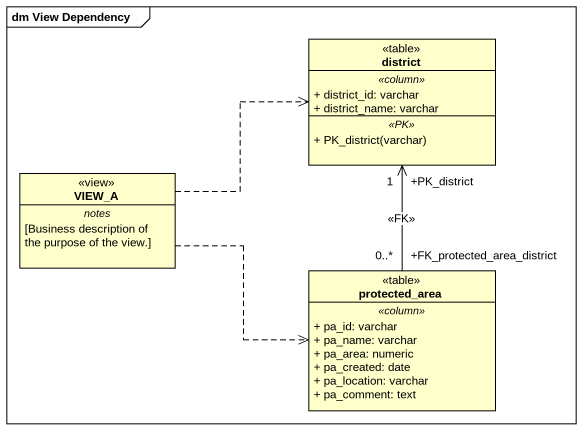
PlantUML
@startuml
mainframe dm View Dependency
hide circle
hide empty members
skinparam classAttributeIconSize 0
class district <<table>> {
  .. <<column>> ..
  + district_id: varchar
  + district_name: varchar
  .. <<PK>> ..
  + PK_district(varchar)
}
class VIEW_A <<view>> {
  -- notes --
  [Business description of the purpose of the view.]
}
class protected_area <<table>> {
  .. <<column>> ..
  + pa_id: varchar
  + pa_name: varchar
  + pa_area: numeric
  + pa_created: date
  + pa_location: varchar
  + pa_comment: text
}
VIEW_A .right.> district
VIEW_A .right.> protected_area
protected_area "+FK_protected_area_district\n0..*" -up-> "+PK_district\n1" district : <<FK>>
@enduml
